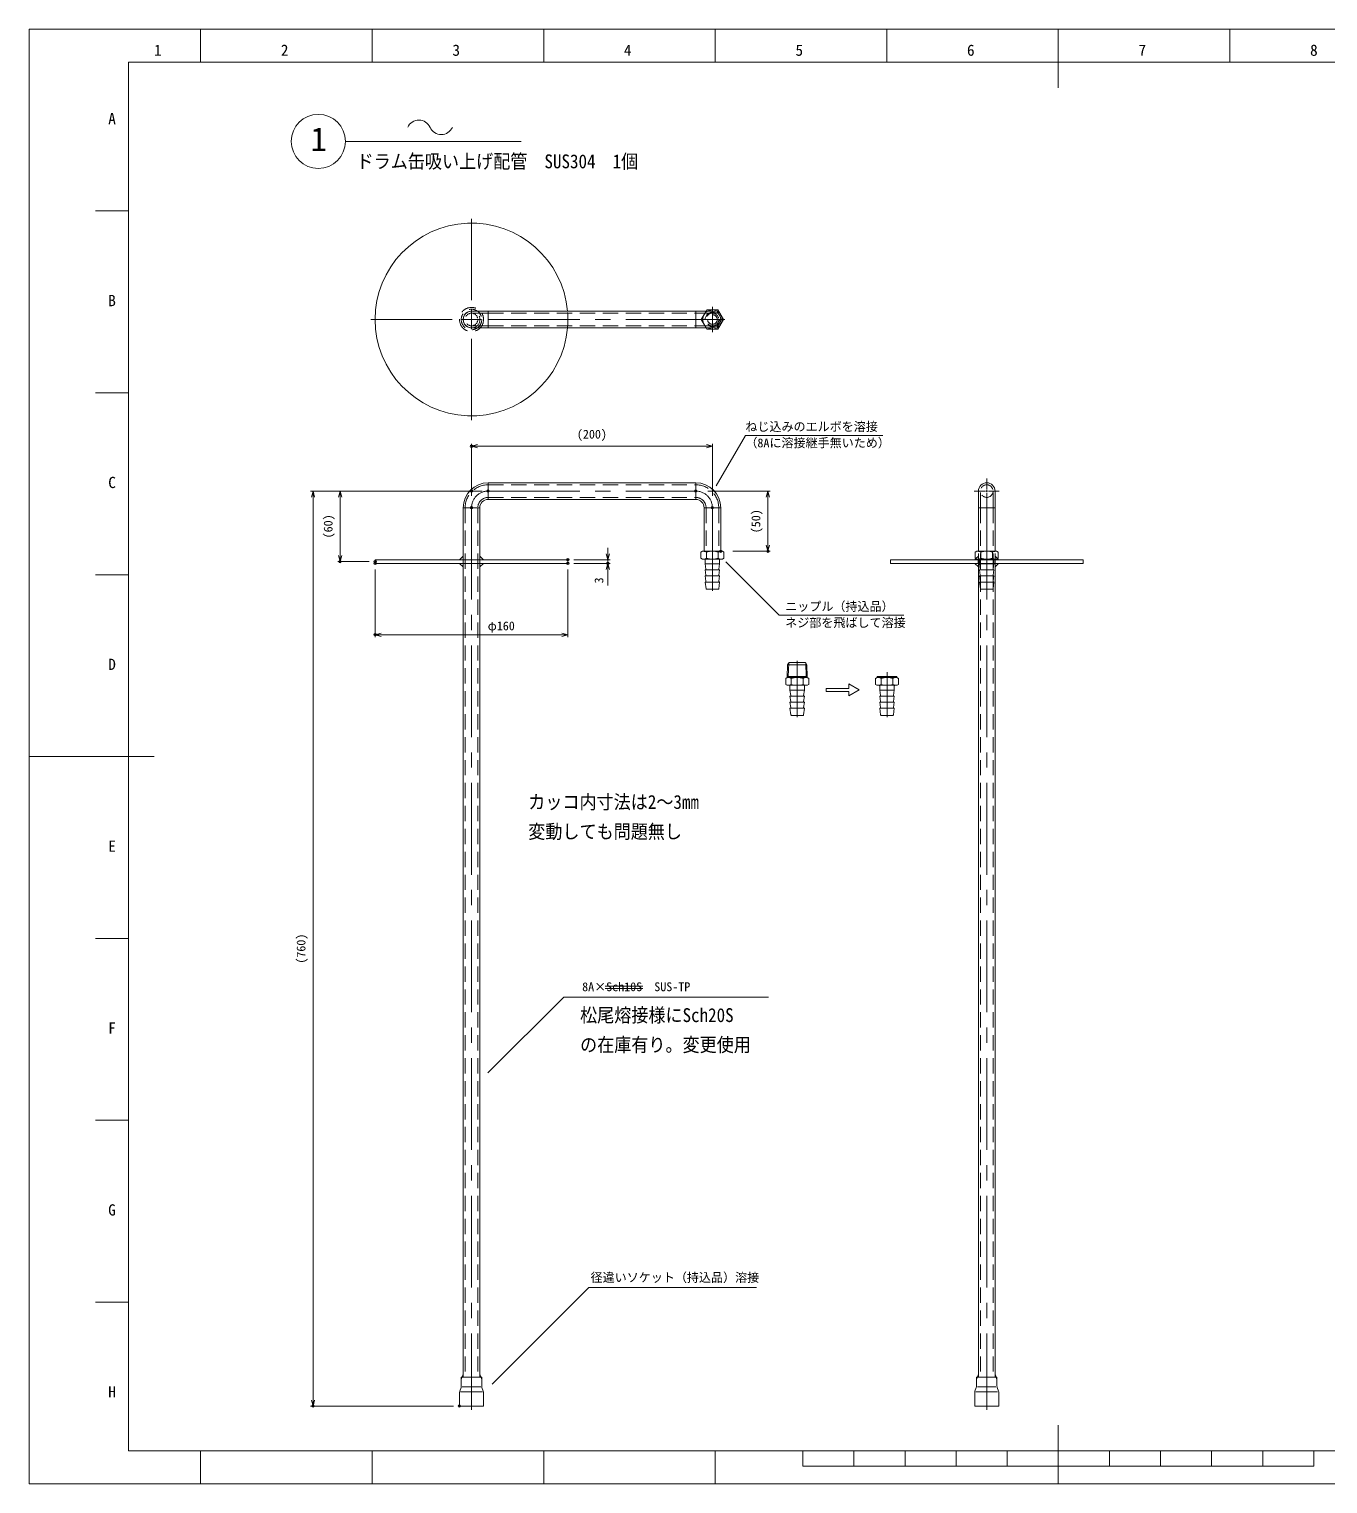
# Model space of a CAD drawing. Units: millimetres at full size. Extents: x -34906 to 7411, y -8440 to 3030.
# Drawn here: x -19919 to -18840, y -7510 to -6302 of the extents above; entities that cross this region are included whole.
import ezdxf
from ezdxf.enums import TextEntityAlignment as Align

# ---------------------------------------------------------------- set-up
doc = ezdxf.new("R2010")
doc.units = ezdxf.units.MM
doc.header["$LTSCALE"] = 4
doc.header["$PDMODE"] = 32
doc.header["$PDSIZE"] = 2
doc.linetypes.add('USER1', pattern=[28.575, 19.05, -3.175, 3.175, -3.175])
doc.linetypes.add('USER4', pattern=[4.7625, 3.175, -1.5875])
for name, color, linetype, lineweight in [('0-1_Defpoints', 7, 'Continuous', 18), ('0-2_01_外形線', 7, 'Continuous', 18), ('0-3_04_中心線', 7, 'USER1', 9), ('0-4_06_文字', 7, 'Continuous', 9), ('0-5_07_寸法線', 7, 'Continuous', 9), ('0-7_99_図枠', 7, 'Continuous', 18), ('0-9_10_補助線', 8, 'Continuous', 18), ('0-A_03_かくれ線', 6, 'USER4', 18)]:
    doc.layers.add(name, color=color, linetype=linetype, lineweight=lineweight)
doc.styles.add('ＭＳ ゴシック', font='')
doc.styles.get('ＭＳ ゴシック').set_extended_font_data('MS Gothic')

# ---------------------------------------------------------------- blocks, each defined once
blk = doc.blocks.new('AM_BALLOON1')
at = {"layer": '0-9_10_補助線', "color": 3, "lineweight": 9}
blk.add_circle((0, 0), 2.5, dxfattribs=at)

msp = doc.modelspace()

# ---------------------------------------------------------------- linework, layer by layer
at = {"layer": '0-1_Defpoints'}
msp.add_lwpolyline([(-19918.637, -7510.374), (-18209.699, -7510.374), (-18209.699, -6302.034), (-19918.637, -6302.034)], close=True, dxfattribs=at)
at = {"layer": '0-2_01_外形線'}
for p, q in [((-19356.607, -6536.336), (-19355.972, -6535.236)), ((-19537.553, -6678.874), (-19537.553, -6692.674)), ((-19365.153, -6678.874), (-19365.153, -6692.674)), ((-19544.453, -6699.574), (-19558.253, -6699.574)), ((-19558.253, -6699.574), (-19558.253, -6742.774)), ((-19558.253, -6699.574), (-19544.453, -6699.574)), ((-19544.453, -6699.574), (-19544.453, -6742.774)), ((-19358.253, -6699.574), (-19344.453, -6699.574)), ((-19358.253, -6699.574), (-19358.253, -6735.774)), ((-19358.253, -6699.574), (-19344.453, -6699.574)), ((-19344.453, -6699.574), (-19344.453, -6735.774)), ((-19130.504, -6699.574), (-19130.504, -6735.774)), ((-19130.504, -6699.574), (-19116.704, -6699.574)), ((-19116.704, -6699.574), (-19116.704, -6735.774)), ((-19359.603, -6735.773), (-19360.936, -6736.543)), ((-19360.936, -6736.543), (-19360.936, -6741.504)), ((-19359.603, -6742.273), (-19360.936, -6741.504)), ((-19359.603, -6735.773), (-19351.353, -6735.773)), ((-19359.603, -6742.273), (-19357.853, -6742.273)), ((-19358.253, -6735.774), (-19344.453, -6735.774)), ((-19358.103, -6735.773), (-19351.353, -6735.773)), ((-19357.853, -6742.273), (-19351.353, -6742.273)), ((-19356.26, -6741.504), (-19356.26, -6736.543)), ((-19343.103, -6735.773), (-19351.353, -6735.773)), ((-19344.853, -6742.273), (-19351.353, -6742.273)), ((-19346.445, -6741.504), (-19346.445, -6736.543)), ((-19343.103, -6742.273), (-19344.853, -6742.273)), ((-19343.103, -6735.773), (-19341.77, -6736.543)), ((-19343.103, -6742.273), (-19341.77, -6741.504)), ((-19341.77, -6736.543), (-19341.77, -6741.504)), ((-19131.858, -6735.774), (-19133.19, -6736.543)), ((-19133.19, -6736.543), (-19133.19, -6741.504)), ((-19131.858, -6742.274), (-19133.19, -6741.504)), ((-19131.858, -6735.774), (-19123.608, -6735.774)), ((-19131.858, -6742.274), (-19130.108, -6742.274)), ((-19130.504, -6735.774), (-19116.704, -6735.774)), ((-19130.358, -6735.774), (-19123.608, -6735.774)), ((-19130.108, -6742.274), (-19123.608, -6742.274)), ((-19128.515, -6741.504), (-19128.515, -6736.543)), ((-19115.358, -6735.774), (-19123.608, -6735.774)), ((-19117.108, -6742.274), (-19123.608, -6742.274)), ((-19118.7, -6741.504), (-19118.7, -6736.543)), ((-19115.358, -6742.274), (-19117.108, -6742.274)), ((-19115.358, -6735.774), (-19114.025, -6736.543)), ((-19115.358, -6742.274), (-19114.025, -6741.504)), ((-19114.025, -6736.543), (-19114.025, -6741.504)), ((-19558.253, -6745.774), (-19558.253, -7421.774)), ((-19544.453, -6745.774), (-19544.453, -7421.774)), ((-19357.353, -6746.273), (-19357.353, -6742.773)), ((-19345.353, -6746.273), (-19357.353, -6746.273)), ((-19356.689, -6750.699), (-19357.353, -6746.273)), ((-19356.689, -6755.699), (-19357.353, -6751.273)), ((-19357.353, -6751.273), (-19357.183, -6751.273)), ((-19357.353, -6751.273), (-19351.353, -6751.273)), ((-19345.353, -6751.273), (-19351.353, -6751.273)), ((-19346.017, -6750.699), (-19345.353, -6746.273)), ((-19346.017, -6755.699), (-19345.353, -6751.273)), ((-19345.353, -6751.273), (-19345.522, -6751.273)), ((-19345.353, -6746.273), (-19345.353, -6742.773)), ((-19130.504, -6745.774), (-19130.504, -7421.774)), ((-19129.608, -6746.274), (-19129.608, -6742.774)), ((-19117.608, -6746.274), (-19129.608, -6746.274)), ((-19128.944, -6750.699), (-19129.608, -6746.274)), ((-19128.944, -6755.699), (-19129.608, -6751.274)), ((-19129.608, -6751.274), (-19129.438, -6751.274)), ((-19129.608, -6751.274), (-19123.608, -6751.274)), ((-19117.608, -6751.274), (-19123.608, -6751.274)), ((-19118.271, -6750.699), (-19117.608, -6746.274)), ((-19118.271, -6755.699), (-19117.608, -6751.274)), ((-19117.608, -6751.274), (-19117.777, -6751.274)), ((-19117.608, -6746.274), (-19117.608, -6742.774)), ((-19116.704, -6745.774), (-19116.704, -7421.774)), ((-19357.353, -6756.273), (-19357.139, -6756.273)), ((-19356.689, -6760.699), (-19357.353, -6756.273)), ((-19357.353, -6756.273), (-19357.183, -6756.273)), ((-19357.353, -6756.273), (-19351.353, -6756.273)), ((-19357.353, -6761.273), (-19357.139, -6761.273)), ((-19356.657, -6766.835), (-19357.353, -6761.273)), ((-19357.353, -6761.273), (-19357.183, -6761.273)), ((-19357.353, -6761.273), (-19351.353, -6761.273)), ((-19345.353, -6756.273), (-19351.353, -6756.273)), ((-19345.353, -6761.273), (-19351.353, -6761.273)), ((-19346.048, -6766.835), (-19345.353, -6761.273)), ((-19346.017, -6760.699), (-19345.353, -6756.273)), ((-19345.353, -6756.273), (-19345.566, -6756.273)), ((-19345.353, -6761.273), (-19345.566, -6761.273)), ((-19345.353, -6756.273), (-19345.522, -6756.273)), ((-19345.353, -6761.273), (-19345.522, -6761.273)), ((-19129.608, -6756.274), (-19129.394, -6756.274)), ((-19128.944, -6760.699), (-19129.608, -6756.274)), ((-19129.608, -6756.274), (-19129.438, -6756.274)), ((-19129.608, -6756.274), (-19123.608, -6756.274)), ((-19129.608, -6761.274), (-19129.394, -6761.274)), ((-19128.912, -6766.836), (-19129.608, -6761.274)), ((-19129.608, -6761.274), (-19129.438, -6761.274)), ((-19129.608, -6761.274), (-19123.608, -6761.274)), ((-19117.608, -6756.274), (-19123.608, -6756.274)), ((-19117.608, -6761.274), (-19123.608, -6761.274)), ((-19118.303, -6766.836), (-19117.608, -6761.274)), ((-19118.271, -6760.699), (-19117.608, -6756.274)), ((-19117.608, -6756.274), (-19117.821, -6756.274)), ((-19117.608, -6761.274), (-19117.821, -6761.274)), ((-19117.608, -6756.274), (-19117.777, -6756.274)), ((-19117.608, -6761.274), (-19117.777, -6761.274)), ((-19351.353, -6767.273), (-19356.161, -6767.273)), ((-19351.353, -6767.273), (-19346.544, -6767.273)), ((-19123.608, -6767.274), (-19128.416, -6767.274)), ((-19123.608, -6767.274), (-19118.799, -6767.274)), ((-19288.894, -6830.151), (-19289.188, -6840.06)), ((-19287.688, -6828.062), (-19288.894, -6830.151)), ((-19288.894, -6830.151), (-19280.938, -6830.151)), ((-19287.989, -6828.583), (-19288.32, -6839.694)), ((-19280.938, -6828.062), (-19287.688, -6828.062)), ((-19272.982, -6830.151), (-19280.938, -6830.151)), ((-19273.887, -6828.583), (-19273.556, -6839.694)), ((-19272.982, -6830.151), (-19272.688, -6840.06)), ((-19289.188, -6840.562), (-19290.521, -6841.331)), ((-19290.521, -6841.331), (-19290.521, -6846.292)), ((-19289.188, -6847.062), (-19290.521, -6846.292)), ((-19289.188, -6840.562), (-19288.32, -6839.694)), ((-19289.188, -6840.562), (-19289.188, -6840.06)), ((-19289.188, -6840.562), (-19280.938, -6840.562)), ((-19289.188, -6847.062), (-19287.438, -6847.062)), ((-19289.177, -6839.694), (-19280.938, -6839.694)), ((-19287.688, -6840.562), (-19280.938, -6840.562)), ((-19287.438, -6847.062), (-19280.938, -6847.062)), ((-19286.938, -6851.062), (-19286.938, -6847.562)), ((-19274.938, -6851.062), (-19286.938, -6851.062)), ((-19286.274, -6855.488), (-19286.938, -6851.062)), ((-19285.845, -6846.292), (-19285.845, -6841.331)), ((-19272.699, -6839.694), (-19280.938, -6839.694)), ((-19272.688, -6840.562), (-19280.938, -6840.562)), ((-19274.438, -6847.062), (-19280.938, -6847.062)), ((-19276.031, -6846.292), (-19276.031, -6841.331)), ((-19275.602, -6855.488), (-19274.938, -6851.062)), ((-19274.938, -6851.062), (-19274.938, -6847.562)), ((-19272.688, -6847.062), (-19274.438, -6847.062)), ((-19272.688, -6840.562), (-19273.556, -6839.694)), ((-19272.688, -6840.562), (-19272.688, -6840.06)), ((-19272.688, -6840.562), (-19271.355, -6841.331)), ((-19272.688, -6847.062), (-19271.355, -6846.292)), ((-19271.355, -6841.331), (-19271.355, -6846.292)), ((-19214.618, -6840.562), (-19215.951, -6841.331)), ((-19215.951, -6841.331), (-19215.951, -6846.292)), ((-19214.618, -6847.062), (-19215.951, -6846.292)), ((-19214.618, -6840.562), (-19213.75, -6839.694)), ((-19214.618, -6840.562), (-19214.618, -6839.694)), ((-19214.618, -6840.562), (-19206.368, -6840.562)), ((-19214.618, -6847.062), (-19212.868, -6847.062)), ((-19214.606, -6839.694), (-19206.368, -6839.694)), ((-19213.118, -6840.562), (-19206.368, -6840.562)), ((-19212.868, -6847.062), (-19206.368, -6847.062)), ((-19212.368, -6851.062), (-19212.368, -6847.562)), ((-19200.368, -6851.062), (-19212.368, -6851.062)), ((-19211.704, -6855.488), (-19212.368, -6851.062)), ((-19211.275, -6846.292), (-19211.275, -6841.331)), ((-19198.129, -6839.694), (-19206.368, -6839.694)), ((-19198.118, -6840.562), (-19206.368, -6840.562)), ((-19199.868, -6847.062), (-19206.368, -6847.062)), ((-19201.46, -6846.292), (-19201.46, -6841.331)), ((-19201.032, -6855.488), (-19200.368, -6851.062)), ((-19200.368, -6851.062), (-19200.368, -6847.562)), ((-19198.118, -6847.062), (-19199.868, -6847.062)), ((-19198.118, -6840.562), (-19198.986, -6839.694)), ((-19198.118, -6840.562), (-19198.118, -6839.694)), ((-19198.118, -6840.562), (-19196.785, -6841.331)), ((-19198.118, -6847.062), (-19196.785, -6846.292)), ((-19196.785, -6841.331), (-19196.785, -6846.292)), ((-19286.274, -6860.488), (-19286.938, -6856.062)), ((-19286.938, -6856.062), (-19286.769, -6856.062)), ((-19286.938, -6856.062), (-19280.938, -6856.062)), ((-19286.938, -6861.062), (-19286.724, -6861.062)), ((-19286.274, -6865.488), (-19286.938, -6861.062)), ((-19286.938, -6861.062), (-19286.769, -6861.062)), ((-19286.938, -6861.062), (-19280.938, -6861.062)), ((-19274.938, -6856.062), (-19280.938, -6856.062)), ((-19274.938, -6861.062), (-19280.938, -6861.062)), ((-19275.602, -6860.488), (-19274.938, -6856.062)), ((-19275.602, -6865.488), (-19274.938, -6861.062)), ((-19274.938, -6861.062), (-19275.152, -6861.062)), ((-19274.938, -6856.062), (-19275.107, -6856.062)), ((-19274.938, -6861.062), (-19275.107, -6861.062)), ((-19211.704, -6860.488), (-19212.368, -6856.062)), ((-19212.368, -6856.062), (-19212.198, -6856.062)), ((-19212.368, -6856.062), (-19206.368, -6856.062)), ((-19212.368, -6861.062), (-19212.154, -6861.062)), ((-19211.704, -6865.488), (-19212.368, -6861.062)), ((-19212.368, -6861.062), (-19212.198, -6861.062)), ((-19212.368, -6861.062), (-19206.368, -6861.062)), ((-19200.368, -6856.062), (-19206.368, -6856.062)), ((-19200.368, -6861.062), (-19206.368, -6861.062)), ((-19201.032, -6860.488), (-19200.368, -6856.062)), ((-19201.032, -6865.488), (-19200.368, -6861.062)), ((-19200.368, -6861.062), (-19200.581, -6861.062)), ((-19200.368, -6856.062), (-19200.537, -6856.062)), ((-19200.368, -6861.062), (-19200.537, -6861.062)), ((-19286.938, -6866.062), (-19286.724, -6866.062)), ((-19286.243, -6871.624), (-19286.938, -6866.062)), ((-19286.938, -6866.062), (-19286.769, -6866.062)), ((-19286.938, -6866.062), (-19280.938, -6866.062)), ((-19280.938, -6872.062), (-19285.747, -6872.062)), ((-19274.938, -6866.062), (-19280.938, -6866.062)), ((-19280.938, -6872.062), (-19276.129, -6872.062)), ((-19275.633, -6871.624), (-19274.938, -6866.062)), ((-19274.938, -6866.062), (-19275.152, -6866.062)), ((-19274.938, -6866.062), (-19275.107, -6866.062)), ((-19212.368, -6866.062), (-19212.154, -6866.062)), ((-19211.673, -6871.624), (-19212.368, -6866.062)), ((-19212.368, -6866.062), (-19212.198, -6866.062)), ((-19212.368, -6866.062), (-19206.368, -6866.062)), ((-19206.368, -6872.062), (-19211.176, -6872.062)), ((-19200.368, -6866.062), (-19206.368, -6866.062)), ((-19206.368, -6872.062), (-19201.559, -6872.062)), ((-19201.063, -6871.624), (-19200.368, -6866.062)), ((-19200.368, -6866.062), (-19200.581, -6866.062)), ((-19200.368, -6866.062), (-19200.537, -6866.062)), ((-19559.003, -7429.774), (-19543.703, -7429.774)), ((-19558.253, -7421.774), (-19544.453, -7421.774)), ((-19541.544, -7433.265), (-19542.662, -7430.283)), ((-19131.254, -7429.774), (-19115.954, -7429.774)), ((-19130.504, -7421.774), (-19116.704, -7421.774)), ((-19113.795, -7433.265), (-19114.913, -7430.283)), ((-19560.353, -7433.774), (-19542.353, -7433.774)), ((-19132.604, -7433.774), (-19114.604, -7433.774))]:
    msp.add_line(p, q, dxfattribs=at)
for points in [[(-19551.353, -6536.336), (-19537.553, -6536.336), (-19537.553, -6550.136), (-19551.353, -6550.136)], [(-19351.353, -6536.336), (-19365.153, -6536.336), (-19365.153, -6550.136), (-19351.353, -6550.136)], [(-19356.607, -6550.136), (-19355.972, -6551.236), (-19346.734, -6551.236), (-19342.115, -6543.236), (-19346.734, -6535.236), (-19355.972, -6535.236)], [(-19130.504, -6685.774), (-19130.504, -6699.574), (-19116.704, -6699.574), (-19116.704, -6685.774)], [(-19129.608, -6742.774), (-19203.604, -6742.774), (-19203.604, -6745.774), (-19129.608, -6745.774)], [(-19117.608, -6742.774), (-19043.604, -6742.774), (-19043.604, -6745.774), (-19117.608, -6745.774)], [(-19280.938, -6828.062), (-19274.188, -6828.062), (-19272.982, -6830.151)], [(-19560.044, -7430.283), (-19561.162, -7433.265), (-19561.353, -7434.318)], [(-19542.853, -7429.23), (-19542.853, -7421.774), (-19559.853, -7421.774), (-19559.853, -7429.23)], [(-19132.295, -7430.283), (-19133.413, -7433.265), (-19133.604, -7434.318)], [(-19115.104, -7429.23), (-19115.104, -7421.774), (-19132.104, -7421.774), (-19132.104, -7429.23)], [(-19561.353, -7434.318), (-19561.353, -7445.774), (-19541.353, -7445.774), (-19541.353, -7434.318)], [(-19133.604, -7434.318), (-19133.604, -7445.774), (-19113.604, -7445.774), (-19113.604, -7434.318)]]:
    msp.add_lwpolyline(points, dxfattribs=at)
for points in [[(-19537.553, -6550.136), (-19365.153, -6550.136), (-19365.153, -6536.336), (-19537.553, -6536.336)], [(-19537.553, -6692.674), (-19365.153, -6692.674), (-19365.153, -6678.874), (-19537.553, -6678.874)], [(-19558.253, -6739.774), (-19558.253, -6742.774), (-19561.253, -6742.774)], [(-19544.453, -6739.774), (-19544.453, -6742.774), (-19541.453, -6742.774)], [(-19130.508, -6742.279), (-19130.508, -6742.779), (-19133.508, -6742.782), (-19132.586, -6741.859), (-19131.855, -6742.28)], [(-19116.704, -6742.274), (-19116.704, -6742.774), (-19113.704, -6742.774), (-19114.627, -6741.852), (-19115.358, -6742.274)], [(-19631.353, -6742.774), (-19631.353, -6745.774), (-19471.353, -6745.774), (-19471.353, -6742.774)], [(-19558.253, -6748.774), (-19558.253, -6745.774), (-19561.253, -6745.774)], [(-19544.453, -6748.774), (-19544.453, -6745.774), (-19541.453, -6745.774)], [(-19130.503, -6748.779), (-19130.506, -6745.779), (-19133.506, -6745.782)], [(-19116.704, -6748.774), (-19116.704, -6745.774), (-19113.704, -6745.774)], [(-19229.475, -6850.861), (-19238.225, -6845.861), (-19238.225, -6849.611), (-19256.975, -6849.611), (-19256.975, -6852.111), (-19238.225, -6852.111), (-19238.225, -6855.861)], [(-19558.253, -7419.274), (-19558.253, -7421.774), (-19559.853, -7421.774), (-19559.853, -7423.695)], [(-19544.453, -7419.274), (-19544.453, -7421.774), (-19542.853, -7421.774), (-19542.853, -7423.695)], [(-19130.504, -7419.274), (-19130.504, -7421.774), (-19132.104, -7421.774), (-19132.104, -7423.695)], [(-19116.704, -7419.274), (-19116.704, -7421.774), (-19115.104, -7421.774), (-19115.104, -7423.695)]]:
    msp.add_lwpolyline(points, close=True, dxfattribs=at)
for centre, radius, start, end in [((-19551.353, -6543.236), 80, 4.94791, 355.05209), ((-19551.353, -6543.236), 7, 80.30368, 279.69632), ((-19551.353, -6543.236), 6.9, 90, 270), ((-19351.353, -6543.236), 8, 239.59845, 120.40155), ((-19351.353, -6543.236), 6.9, 270, 90), ((-19537.553, -6699.574), 20.7, 90, 180), ((-19365.153, -6699.574), 20.7, 0, 90), ((-19123.604, -6685.774), 6.9, 0, 180), ((-19537.553, -6699.574), 6.9, 90, 180), ((-19365.153, -6699.574), 6.9, 0, 90), ((-19358.641, -6739.837), 4.064, 54.14728, 109.82809), ((-19358.641, -6738.21), 4.064, 250.17191, 305.85272), ((-19357.853, -6742.773), 0.5, 0, 90), ((-19351.353, -6751.812), 16.038, 72.18223, 107.81777), ((-19351.353, -6726.241), 16.032, 252.17579, 287.82421), ((-19344.065, -6739.837), 4.064, 70.17191, 125.85272), ((-19344.065, -6738.21), 4.064, 234.14728, 289.82809), ((-19344.853, -6742.773), 0.5, 90, 180), ((-19130.895, -6739.837), 4.064, 54.14728, 109.82809), ((-19130.895, -6738.21), 4.064, 250.17191, 305.85272), ((-19130.108, -6742.774), 0.5, 0, 90), ((-19123.608, -6751.812), 16.038, 72.18223, 107.81777), ((-19123.608, -6726.241), 16.032, 252.17579, 287.82421), ((-19116.32, -6739.837), 4.064, 70.17191, 125.85272), ((-19116.32, -6738.21), 4.064, 234.14728, 289.82809), ((-19117.108, -6742.774), 0.5, 90, 180), ((-19357.183, -6750.773), 0.5, 270, 8.53077), ((-19345.522, -6750.773), 0.5, 171.46923, 270), ((-19129.438, -6750.774), 0.5, 270, 8.53077), ((-19117.777, -6750.774), 0.5, 171.46923, 270), ((-19357.183, -6755.773), 0.5, 270, 8.53077), ((-19357.183, -6760.773), 0.5, 270, 8.53077), ((-19345.522, -6755.773), 0.5, 171.46923, 270), ((-19345.522, -6760.773), 0.5, 171.46923, 270), ((-19129.438, -6755.774), 0.5, 270, 8.53077), ((-19129.438, -6760.774), 0.5, 270, 8.53077), ((-19117.777, -6755.774), 0.5, 171.46923, 270), ((-19117.777, -6760.774), 0.5, 171.46923, 270), ((-19356.161, -6766.773), 0.5, 187.12502, 270), ((-19346.544, -6766.773), 0.5, 270, 352.87498), ((-19128.416, -6766.774), 0.5, 187.12502, 270), ((-19118.799, -6766.774), 0.5, 270, 352.87498), ((-19288.226, -6844.625), 4.064, 54.14728, 109.82809), ((-19288.226, -6842.998), 4.064, 250.17191, 305.85272), ((-19287.438, -6847.562), 0.5, 0, 90), ((-19280.938, -6856.6), 16.038, 72.18223, 107.81777), ((-19280.938, -6831.029), 16.032, 252.17579, 287.82421), ((-19273.65, -6844.625), 4.064, 70.17191, 125.85272), ((-19273.65, -6842.998), 4.064, 234.14728, 289.82809), ((-19274.438, -6847.562), 0.5, 90, 180), ((-19213.656, -6844.625), 4.064, 54.14728, 109.82809), ((-19213.656, -6842.998), 4.064, 250.17191, 305.85272), ((-19212.868, -6847.562), 0.5, 0, 90), ((-19206.368, -6856.6), 16.038, 72.18223, 107.81777), ((-19206.368, -6831.029), 16.032, 252.17579, 287.82421), ((-19199.08, -6844.625), 4.064, 70.17191, 125.85272), ((-19199.08, -6842.998), 4.064, 234.14728, 289.82809), ((-19199.868, -6847.562), 0.5, 90, 180), ((-19286.769, -6855.562), 0.5, 270, 8.53077), ((-19286.769, -6860.562), 0.5, 270, 8.53077), ((-19275.107, -6855.562), 0.5, 171.46923, 270), ((-19275.107, -6860.562), 0.5, 171.46923, 270), ((-19212.198, -6855.562), 0.5, 270, 8.53077), ((-19212.198, -6860.562), 0.5, 270, 8.53077), ((-19200.537, -6855.562), 0.5, 171.46923, 270), ((-19200.537, -6860.562), 0.5, 171.46923, 270), ((-19286.769, -6865.562), 0.5, 270, 8.53077), ((-19285.747, -6871.562), 0.5, 187.12502, 270), ((-19276.129, -6871.562), 0.5, 270, 352.87498), ((-19275.107, -6865.562), 0.5, 171.46923, 270), ((-19212.198, -6865.562), 0.5, 270, 8.53077), ((-19211.176, -6871.562), 0.5, 187.12502, 270), ((-19201.559, -6871.562), 0.5, 270, 352.87498), ((-19200.537, -6865.562), 0.5, 171.46923, 270), ((-19562.853, -7429.23), 3, 339.44395, 0), ((-19539.853, -7429.23), 3, 180, 200.55605), ((-19135.104, -7429.23), 3, 339.44395, 0), ((-19112.104, -7429.23), 3, 180, 200.55605), ((-19544.353, -7434.318), 3, 360, 20.55605), ((-19116.604, -7434.318), 3, 360, 20.55605)]:
    msp.add_arc(centre, radius, start, end, dxfattribs=at)
at = {"layer": '0-3_04_中心線'}
for p, q in [((-19551.353, -6527.236), (-19551.353, -6459.736)), ((-19351.353, -6541.856), (-19351.353, -6532.836)), ((-19634.853, -6543.236), (-19567.353, -6543.236)), ((-19535.353, -6543.236), (-19467.853, -6543.236)), ((-19365.153, -6543.236), (-19352.733, -6543.236)), ((-19351.353, -6553.636), (-19351.353, -6544.616)), ((-19349.973, -6543.236), (-19340.953, -6543.236)), ((-19551.353, -6626.736), (-19551.353, -6559.236)), ((-19123.604, -6684.394), (-19123.604, -6675.374)), ((-19124.984, -6685.774), (-19134.004, -6685.774)), ((-19123.604, -6699.574), (-19123.604, -6687.154)), ((-19113.204, -6685.774), (-19122.224, -6685.774))]:
    msp.add_line(p, q, dxfattribs=at)
at = {"layer": '0-3_04_中心線', "linetype": 'Continuous'}
for p, q in [((-19551.353, -6551.236), (-19551.353, -6535.236)), ((-19559.353, -6543.236), (-19543.353, -6543.236)), ((-19352.043, -6543.236), (-19350.663, -6543.236)), ((-19351.353, -6543.926), (-19351.353, -6542.546)), ((-19122.914, -6685.774), (-19124.294, -6685.774)), ((-19123.604, -6686.464), (-19123.604, -6685.084))]:
    msp.add_line(p, q, dxfattribs=at)
at = {"layer": '0-3_04_中心線', "color": 1, "lineweight": 18}
for p, q in [((-19351.353, -6533.756), (-19351.353, -6552.715)), ((-19537.553, -6543.236), (-19365.153, -6543.236)), ((-19342.956, -6543.236), (-19359.75, -6543.236)), ((-19537.553, -6685.774), (-19365.153, -6685.774)), ((-19551.353, -6699.574), (-19551.353, -7421.774)), ((-19351.353, -6699.574), (-19351.353, -6735.774)), ((-19123.604, -6699.574), (-19123.604, -7421.774)), ((-19123.604, -6699.574), (-19123.604, -6735.774)), ((-19551.353, -6736.774), (-19551.353, -6751.774)), ((-19351.353, -6735.773), (-19351.353, -6768.67)), ((-19123.608, -6735.774), (-19123.608, -6768.671)), ((-19123.604, -6736.774), (-19123.604, -6751.774)), ((-19280.938, -6826.665), (-19280.938, -6873.459)), ((-19206.368, -6836.029), (-19206.368, -6873.459)), ((-19551.353, -7448.774), (-19551.353, -7418.774)), ((-19123.604, -7448.774), (-19123.604, -7418.774))]:
    msp.add_line(p, q, dxfattribs=at)
for centre, start, end in [((-19537.553, -6699.574), 90, 180), ((-19365.153, -6699.574), 0, 90)]:
    msp.add_arc(centre, 13.8, start, end, dxfattribs=at)
at = {"layer": '0-4_06_文字'}
for p, q in [((-19348.159, -6681.465), (-19324.01, -6639.638)), ((-19324.01, -6639.638), (-19209.811, -6639.638)), ((-19340.335, -6744.416), (-19295.996, -6788.754)), ((-19295.996, -6788.754), (-19192.384, -6788.754)), ((-19474.77, -7106.112), (-19537.73, -7169.071)), ((-19474.77, -7106.112), (-19304.77, -7106.112)), ((-19534.205, -7427.496), (-19453.828, -7347.119)), ((-19453.828, -7347.119), (-19314.799, -7347.119))]:
    msp.add_line(p, q, dxfattribs=at)
at = {"layer": '0-5_07_寸法線', "color": 3, "lineweight": 18}
for p, q in [((-19656.01, -6395.361), (-19510.09, -6395.361)), ((-19551.353, -6689.574), (-19551.353, -6646.466)), ((-19356.353, -6648.466), (-19546.353, -6648.466)), ((-19351.353, -6689.574), (-19351.353, -6646.466)), ((-19542.553, -6685.774), (-19684.914, -6685.774)), ((-19682.914, -6690.774), (-19682.914, -7440.774)), ((-19556.353, -6685.774), (-19662.431, -6685.774)), ((-19660.431, -6690.774), (-19660.431, -6739.274)), ((-19355.153, -6685.774), (-19303.27, -6685.774)), ((-19305.27, -6690.774), (-19305.27, -6730.773)), ((-19438.198, -6737.774), (-19438.198, -6732.774)), ((-19334.453, -6735.773), (-19303.27, -6735.773)), ((-19636.353, -6744.274), (-19662.431, -6744.274)), ((-19631.353, -6750.774), (-19631.353, -6807.078)), ((-19471.353, -6750.774), (-19471.353, -6807.078)), ((-19466.353, -6742.774), (-19436.198, -6742.774)), ((-19466.353, -6745.774), (-19436.198, -6745.774)), ((-19438.198, -6742.774), (-19438.198, -6745.774)), ((-19438.198, -6750.774), (-19438.198, -6764.107)), ((-19476.353, -6805.078), (-19626.353, -6805.078)), ((-19440.365, -7096.86), (-19408.981, -7096.86)), ((-19440.365, -7098.871), (-19408.981, -7098.871)), ((-19566.353, -7445.774), (-19684.914, -7445.774))]:
    msp.add_line(p, q, dxfattribs=at)
at = {"layer": '0-5_07_寸法線'}
for p, q in [((-19551.353, -6648.466), (-19546.353, -6648.466)), ((-19351.353, -6648.466), (-19356.353, -6648.466)), ((-19682.914, -6685.774), (-19682.914, -6690.774)), ((-19660.431, -6685.774), (-19660.431, -6690.774)), ((-19305.27, -6685.774), (-19305.27, -6690.774)), ((-19660.431, -6744.274), (-19660.431, -6739.274)), ((-19438.198, -6742.774), (-19438.198, -6737.774)), ((-19305.27, -6735.773), (-19305.27, -6730.773)), ((-19438.198, -6745.774), (-19438.198, -6750.774)), ((-19631.353, -6805.078), (-19626.353, -6805.078)), ((-19471.353, -6805.078), (-19476.353, -6805.078)), ((-19682.914, -7445.774), (-19682.914, -7440.774))]:
    msp.add_line(p, q, dxfattribs=at)
for points in [[(-19546.353, -6649.805), (-19551.353, -6648.466), (-19546.353, -6647.126)], [(-19356.353, -6647.126), (-19351.353, -6648.466), (-19356.353, -6649.805)], [(-19684.253, -6690.774), (-19682.914, -6685.774), (-19681.574, -6690.774)], [(-19661.771, -6690.774), (-19660.431, -6685.774), (-19659.091, -6690.774)], [(-19306.609, -6690.774), (-19305.27, -6685.774), (-19303.93, -6690.774)], [(-19659.091, -6739.274), (-19660.431, -6744.274), (-19661.771, -6739.274)], [(-19436.859, -6737.774), (-19438.198, -6742.774), (-19439.538, -6737.774)], [(-19303.93, -6730.773), (-19305.27, -6735.773), (-19306.609, -6730.773)], [(-19439.538, -6750.774), (-19438.198, -6745.774), (-19436.859, -6750.774)], [(-19626.353, -6806.418), (-19631.353, -6805.078), (-19626.353, -6803.738)], [(-19476.353, -6803.738), (-19471.353, -6805.078), (-19476.353, -6806.418)], [(-19681.574, -7440.774), (-19682.914, -7445.774), (-19684.253, -7440.774)]]:
    msp.add_lwpolyline(points, dxfattribs=at)
at = {"layer": '0-5_07_寸法線', "lineweight": 18}
for centre, start, end in [((-19595.048, -6387.819), 24.22764, 155.57578), ((-19576.441, -6379.407), 204.22764, 335.57578)]:
    msp.add_arc(centre, 10.21, start, end, dxfattribs=at)
at = {"layer": '0-5_07_寸法線'}
for p in [(-19551.353, -6648.466), (-19551.353, -6685.774), (-19537.553, -6685.774), (-19365.153, -6685.774), (-19551.353, -6699.574), (-19351.353, -6699.574), (-19471.353, -6742.774), (-19344.453, -6735.773), (-19305.27, -6735.773), (-19660.431, -6744.274), (-19631.353, -6744.274), (-19631.353, -6745.774), (-19471.353, -6745.774), (-19438.198, -6745.774), (-19631.353, -6805.078), (-19682.914, -7445.774), (-19561.353, -7445.774)]:
    msp.add_point(p, dxfattribs=at)
at = {"layer": '0-7_99_図枠'}
for p, q in [((-19776.225, -6329.612), (-19776.225, -6302.034)), ((-19633.814, -6329.612), (-19633.814, -6302.034)), ((-19491.402, -6329.612), (-19491.402, -6302.034)), ((-19348.991, -6329.612), (-19348.991, -6302.034)), ((-19206.579, -6329.612), (-19206.579, -6302.034)), ((-19064.168, -6302.034), (-19064.168, -6350.827)), ((-18921.756, -6329.612), (-18921.756, -6302.034)), ((-19835.986, -6453.092), (-19863.564, -6453.092)), ((-19835.986, -6604.149), (-19863.564, -6604.149)), ((-19835.986, -6755.207), (-19863.564, -6755.207)), ((-19918.637, -6906.265), (-19814.771, -6906.265)), ((-19835.986, -7057.323), (-19863.564, -7057.323)), ((-19835.986, -7208.381), (-19863.564, -7208.381)), ((-19835.986, -7359.439), (-19863.564, -7359.439)), ((-19064.168, -7510.374), (-19064.168, -7461.704)), ((-19776.225, -7510.374), (-19776.225, -7482.918)), ((-19633.814, -7510.374), (-19633.814, -7482.918)), ((-19491.402, -7510.374), (-19491.402, -7482.918)), ((-19348.991, -7510.374), (-19348.991, -7482.918)), ((-19276.31, -7495.647), (-19276.31, -7482.918)), ((-19233.882, -7495.647), (-19233.882, -7482.918)), ((-19191.453, -7495.647), (-19191.453, -7482.918)), ((-19149.025, -7495.647), (-19149.025, -7482.918)), ((-19106.596, -7495.647), (-19106.596, -7482.918)), ((-19021.739, -7495.647), (-19021.739, -7482.918)), ((-18979.31, -7495.647), (-18979.31, -7482.918)), ((-18936.882, -7495.647), (-18936.882, -7482.918)), ((-18894.453, -7495.647), (-18894.453, -7482.918)), ((-18852.025, -7495.647), (-18852.025, -7482.918)), ((-19276.31, -7495.647), (-18852.025, -7495.647))]:
    msp.add_line(p, q, dxfattribs=at)
msp.add_lwpolyline([(-19835.986, -7482.918), (-18237.277, -7482.918), (-18237.277, -6329.612), (-19835.986, -6329.612)], close=True, dxfattribs=at)
at = {"layer": '0-A_03_かくれ線'}
for p, q in [((-19356.607, -6536.336), (-19360.59, -6543.236)), ((-19537.553, -6537.986), (-19551.353, -6537.986)), ((-19537.553, -6548.486), (-19551.353, -6548.486)), ((-19537.553, -6537.986), (-19365.153, -6537.986)), ((-19537.553, -6548.486), (-19365.153, -6548.486)), ((-19365.153, -6537.986), (-19351.353, -6537.986)), ((-19365.153, -6548.486), (-19351.353, -6548.486)), ((-19356.607, -6550.136), (-19360.59, -6543.236)), ((-19537.553, -6680.524), (-19365.153, -6680.524)), ((-19537.553, -6691.024), (-19365.153, -6691.024)), ((-19128.854, -6699.574), (-19128.854, -6685.774)), ((-19118.354, -6699.574), (-19118.354, -6685.774)), ((-19556.603, -6699.574), (-19556.603, -7421.774)), ((-19546.103, -6699.574), (-19546.103, -7421.774)), ((-19356.603, -6699.574), (-19356.603, -6735.774)), ((-19346.103, -6699.574), (-19346.103, -6735.774)), ((-19130.504, -6699.574), (-19130.504, -6745.774)), ((-19130.504, -6699.574), (-19116.704, -6699.574)), ((-19128.854, -6699.574), (-19128.854, -7421.774)), ((-19128.854, -6699.574), (-19128.854, -6735.774)), ((-19118.354, -6699.574), (-19118.354, -7421.774)), ((-19118.354, -6699.574), (-19118.354, -6735.774)), ((-19116.704, -6699.574), (-19116.704, -6745.774)), ((-19558.353, -6742.774), (-19558.353, -6745.774)), ((-19558.253, -6742.774), (-19558.253, -6745.774)), ((-19544.453, -6742.774), (-19544.453, -6745.774)), ((-19544.353, -6742.774), (-19544.353, -6745.774)), ((-19130.604, -6742.774), (-19130.604, -6745.774)), ((-19129.608, -6742.774), (-19117.608, -6742.774)), ((-19129.608, -6745.774), (-19117.608, -6745.774)), ((-19116.604, -6742.774), (-19116.604, -6745.774))]:
    msp.add_line(p, q, dxfattribs=at)
for points in [[(-19132.586, -6741.859), (-19131.855, -6742.28), (-19130.508, -6742.279), (-19130.51, -6739.779)], [(-19114.627, -6741.852), (-19115.358, -6742.274), (-19116.704, -6742.274), (-19116.704, -6739.774)]]:
    msp.add_lwpolyline(points, close=True, dxfattribs=at)
for centre, radius in [((-19551.353, -6543.236), 10), ((-19551.353, -6543.236), 8.5), ((-19551.353, -6543.236), 5.25), ((-19351.353, -6543.236), 6), ((-19351.353, -6543.236), 5.25), ((-19351.353, -6543.236), 5.25), ((-19351.353, -6543.236), 4), ((-19123.604, -6685.774), 5.25)]:
    msp.add_circle(centre, radius, dxfattribs=at)
for centre, radius, start, end in [((-19551.353, -6543.236), 7, 279.69632, 80.30368), ((-19551.353, -6543.236), 80, 355.05209, 4.94791), ((-19351.353, -6543.236), 8, 120.40155, 239.59845), ((-19537.553, -6699.574), 19.05, 90, 180), ((-19365.153, -6699.574), 19.05, 0, 90), ((-19537.553, -6699.574), 8.55, 90, 180), ((-19365.153, -6699.574), 8.55, 0, 90)]:
    msp.add_arc(centre, radius, start, end, dxfattribs=at)

# ---------------------------------------------------------------- block references
at = {"layer": '0-4_06_文字', "xscale": 8.999455, "yscale": 8.999455}
msp.add_blockref('AM_BALLOON1', (-19678.535, -6395.343), dxfattribs=at)

# ---------------------------------------------------------------- texts
at = {"layer": '0-4_06_文字', "color": 134, "style": 'ＭＳ ゴシック'}
msp.add_text('1', height=19.79, dxfattribs=at).set_placement((-19684.927, -6409.3), align=Align.BOTTOM_LEFT)
at = {"layer": '0-4_06_文字', "style": 'ＭＳ ゴシック', "width": 0.9}
for s, p in [('ドラム缶吸い上げ配管\u3000SUS304\u30001個', (-19646.778, -6421.12)), ('カッコ内寸法は2～3㎜', (-19504.242, -6953.184)), ('変動しても問題無し', (-19504.242, -6977.791)), ('松尾熔接様にSch20S', (-19461.215, -7130.246)), ('の在庫有り。変更使用', (-19461.215, -7154.853))]:
    msp.add_text(s, height=11.55, dxfattribs=at).set_placement(p, align=Align.BOTTOM_LEFT)
at = {"layer": '0-4_06_文字', "style": 'ＭＳ ゴシック'}
for s, p in [('ニップル（持込品）', (-19290.899, -6787.47)), ('ネジ部を飛ばして溶接', (-19290.899, -6800.985)), ('8A×Sch10S\u3000SUS-TP', (-19459.503, -7103.316)), ('径違いソケット（持込品）溶接', (-19452.497, -7344.816))]:
    msp.add_text(s, height=7.331, dxfattribs=at).set_placement(p, align=Align.BOTTOM_LEFT)
at = {"layer": '0-5_07_寸法線', "style": 'ＭＳ ゴシック'}
for s, p in [('ねじ込みのエルボを溶接', (-19323.975, -6638.097)), ('(200)', (-19463.853, -6644.347)), ('（8Aに溶接継手無いため）', (-19323.975, -6651.612)), ('φ160', (-19537.937, -6803.578))]:
    msp.add_text(s, height=7.331, dxfattribs=at).set_placement(p, align=Align.BOTTOM_LEFT)
for s, p in [('(50)', (-19309.389, -6720.774)), ('(60)', (-19664.55, -6725.024)), ('3', (-19439.698, -6762.441)), ('(760)', (-19687.033, -7078.274))]:
    msp.add_text(s, height=7.331, rotation=90, dxfattribs=at).set_placement(p, align=Align.BOTTOM_LEFT)
at = {"layer": '0-7_99_図枠', "style": 'ＭＳ ゴシック'}
for s, p in [('1', (-19814.893, -6327.009)), ('2', (-19709.648, -6327.009)), ('3', (-19567.236, -6327.009)), ('4', (-19424.825, -6327.009)), ('5', (-19282.413, -6327.009)), ('6', (-19140.002, -6327.009)), ('7', (-18997.59, -6327.009)), ('8', (-18855.179, -6327.009)), ('A', (-19852.957, -6383.927)), ('B', (-19852.957, -6534.985)), ('C', (-19852.957, -6686.043)), ('D', (-19852.957, -6837.101)), ('E', (-19852.957, -6988.159)), ('F', (-19852.957, -7139.216)), ('G', (-19852.957, -7290.274)), ('H', (-19852.957, -7441.332))]:
    msp.add_text(s, height=9.332, dxfattribs=at).set_placement(p, align=Align.BOTTOM_LEFT)

doc.saveas('drawing.dxf')
